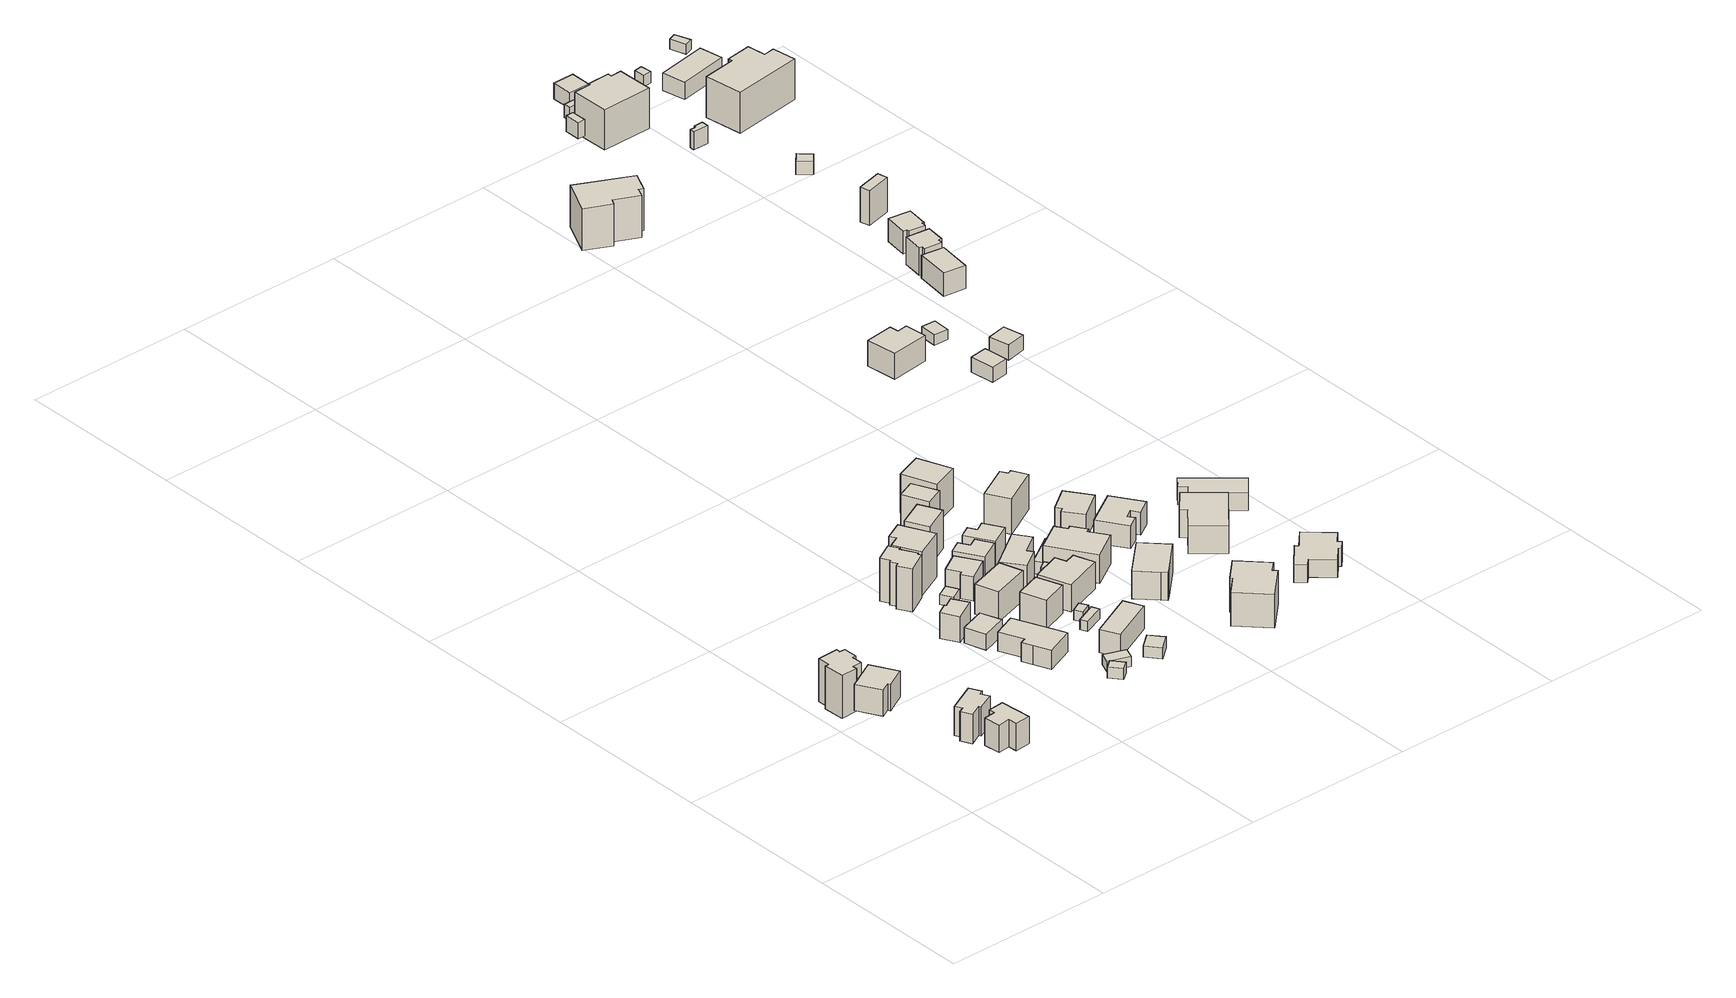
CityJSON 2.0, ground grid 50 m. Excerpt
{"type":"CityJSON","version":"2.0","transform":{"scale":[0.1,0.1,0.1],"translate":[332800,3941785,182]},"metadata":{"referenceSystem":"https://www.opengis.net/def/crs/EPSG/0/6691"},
"CityObjects":{
"building1":{"type":"Building","attributes":{"usage":"411","measuredHeight":9,"storeysAboveGround":2,"BuildingIDAttribute.prefecture":"14","BuildingIDAttribute.city":"14151","BuildingDetailAttribute.totalFloorArea":135.7,"BuildingDetailAttribute.buildingFootprintArea":67.85,"BuildingDetailAttribute.buildingStructureType":"601","BuildingDetailAttribute.buildingStructureOrgType":"1","BuildingDetailAttribute.orgUsage":"10","BuildingDetailAttribute.surveyYear":2015,"BuildingLandSlideRiskAttribute.description":"1","BuildingLandSlideRiskAttribute.areaType":"1"},"geometry":[{"type":"Solid","lod":"1","boundaries":[[[[0,1,2,3,4,5]],[[4,6,7,5]],[[3,8,6,4]],[[2,9,8,3]],[[1,10,9,2]],[[0,11,10,1]],[[5,7,11,0]],[[6,8,9,10,11,7]]]]}]},
"building2":{"type":"Building","attributes":{"usage":"411","measuredHeight":9.1,"storeysAboveGround":2,"BuildingIDAttribute.prefecture":"14","BuildingIDAttribute.city":"14151","BuildingDetailAttribute.totalFloorArea":100.49,"BuildingDetailAttribute.buildingFootprintArea":50.25,"BuildingDetailAttribute.buildingStructureType":"601","BuildingDetailAttribute.buildingStructureOrgType":"1","BuildingDetailAttribute.orgUsage":"10","BuildingDetailAttribute.surveyYear":2015,"BuildingLandSlideRiskAttribute.description":"1","BuildingLandSlideRiskAttribute.areaType":"1"},"geometry":[{"type":"Solid","lod":"1","boundaries":[[[[12,13,14,15,16,17,18,19]],[[18,20,21,19]],[[17,22,20,18]],[[16,23,22,17]],[[15,24,23,16]],[[14,25,24,15]],[[13,26,25,14]],[[12,27,26,13]],[[19,21,27,12]],[[20,22,23,24,25,26,27,21]]]]}]},
"building3":{"type":"Building","attributes":{"usage":"411","measuredHeight":9.4,"storeysAboveGround":2,"BuildingIDAttribute.prefecture":"14","BuildingIDAttribute.city":"14151","BuildingDetailAttribute.totalFloorArea":98.8,"BuildingDetailAttribute.buildingFootprintArea":49.4,"BuildingDetailAttribute.buildingStructureType":"601","BuildingDetailAttribute.buildingStructureOrgType":"1","BuildingDetailAttribute.orgUsage":"10","BuildingDetailAttribute.surveyYear":2015,"BuildingLandSlideRiskAttribute.description":"1","BuildingLandSlideRiskAttribute.areaType":"1"},"geometry":[{"type":"Solid","lod":"1","boundaries":[[[[28,29,30,31,32,33,34,35,36,37]],[[36,38,39,37]],[[35,40,38,36]],[[34,41,40,35]],[[33,42,41,34]],[[32,43,42,33]],[[31,44,43,32]],[[30,45,44,31]],[[29,46,45,30]],[[28,47,46,29]],[[37,39,47,28]],[[38,40,41,42,43,44,45,46,47,39]]]]}]},
"building4":{"type":"Building","attributes":{"usage":"411","measuredHeight":13.9,"storeysAboveGround":2,"BuildingIDAttribute.prefecture":"14","BuildingIDAttribute.city":"14151","BuildingDetailAttribute.totalFloorArea":123.37,"BuildingDetailAttribute.buildingFootprintArea":61.68,"BuildingDetailAttribute.buildingStructureType":"601","BuildingDetailAttribute.buildingStructureOrgType":"1","BuildingDetailAttribute.orgUsage":"10","BuildingDetailAttribute.surveyYear":2015,"BuildingLandSlideRiskAttribute.description":"1","BuildingLandSlideRiskAttribute.areaType":"1"},"geometry":[{"type":"Solid","lod":"1","boundaries":[[[[48,49,50,51,52,53,54,55,56,57,58,59]],[[58,60,61,59]],[[57,62,60,58]],[[56,63,62,57]],[[55,64,63,56]],[[54,65,64,55]],[[53,66,65,54]],[[52,67,66,53]],[[51,68,67,52]],[[50,69,68,51]],[[49,70,69,50]],[[48,71,70,49]],[[59,61,71,48]],[[60,62,63,64,65,66,67,68,69,70,71,61]]]]}]},
"building5":{"type":"Building","attributes":{"usage":"411","measuredHeight":8.9,"storeysAboveGround":2,"BuildingIDAttribute.prefecture":"14","BuildingIDAttribute.city":"14151","BuildingDetailAttribute.totalFloorArea":63.48,"BuildingDetailAttribute.buildingFootprintArea":31.74,"BuildingDetailAttribute.buildingStructureType":"601","BuildingDetailAttribute.buildingStructureOrgType":"1","BuildingDetailAttribute.orgUsage":"10","BuildingDetailAttribute.surveyYear":2015,"BuildingLandSlideRiskAttribute.description":"1","BuildingLandSlideRiskAttribute.areaType":"1"},"geometry":[{"type":"Solid","lod":"1","boundaries":[[[[72,73,74,75,76,77]],[[76,78,79,77]],[[75,80,78,76]],[[74,81,80,75]],[[73,82,81,74]],[[72,83,82,73]],[[77,79,83,72]],[[78,80,81,82,83,79]]]]}]},
"building6":{"type":"Building","attributes":{"measuredHeight":3.5,"BuildingIDAttribute.prefecture":"14","BuildingIDAttribute.city":"14151","BuildingDetailAttribute.surveyYear":2015,"BuildingLandSlideRiskAttribute.description":"1","BuildingLandSlideRiskAttribute.areaType":"1"},"geometry":[{"type":"Solid","lod":"1","boundaries":[[[[84,85,86,87]],[[86,88,89,87]],[[85,90,88,86]],[[84,91,90,85]],[[87,89,91,84]],[[88,90,91,89]]]]}]},
"building7":{"type":"Building","attributes":{"usage":"411","measuredHeight":6.5,"storeysAboveGround":1,"BuildingIDAttribute.prefecture":"14","BuildingIDAttribute.city":"14151","BuildingDetailAttribute.totalFloorArea":46.35,"BuildingDetailAttribute.buildingFootprintArea":46.35,"BuildingDetailAttribute.buildingStructureType":"601","BuildingDetailAttribute.buildingStructureOrgType":"1","BuildingDetailAttribute.orgUsage":"10","BuildingDetailAttribute.surveyYear":2015,"BuildingLandSlideRiskAttribute.description":"1","BuildingLandSlideRiskAttribute.areaType":"1"},"geometry":[{"type":"Solid","lod":"1","boundaries":[[[[92,93,94,95]],[[94,96,97,95]],[[93,98,96,94]],[[92,99,98,93]],[[95,97,99,92]],[[96,98,99,97]]]]}]},
"building8":{"type":"Building","attributes":{"usage":"411","measuredHeight":6.1,"storeysAboveGround":2,"BuildingIDAttribute.prefecture":"14","BuildingIDAttribute.city":"14151","BuildingDetailAttribute.totalFloorArea":219.67,"BuildingDetailAttribute.buildingFootprintArea":109.84,"BuildingDetailAttribute.buildingStructureType":"601","BuildingDetailAttribute.buildingStructureOrgType":"1","BuildingDetailAttribute.orgUsage":"10","BuildingDetailAttribute.surveyYear":2015,"BuildingLandSlideRiskAttribute.description":"1","BuildingLandSlideRiskAttribute.areaType":"1"},"geometry":[{"type":"Solid","lod":"1","boundaries":[[[[100,101,102,103,104,105,106,107]],[[106,108,109,107]],[[105,110,108,106]],[[104,111,110,105]],[[103,112,111,104]],[[102,113,112,103]],[[101,114,113,102]],[[100,115,114,101]],[[107,109,115,100]],[[108,110,111,112,113,114,115,109]]]]}]},
"building9":{"type":"Building","attributes":{"usage":"411","storeysAboveGround":1,"BuildingIDAttribute.prefecture":"14","BuildingIDAttribute.city":"14151","BuildingDetailAttribute.totalFloorArea":20.69,"BuildingDetailAttribute.buildingFootprintArea":20.69,"BuildingDetailAttribute.buildingStructureType":"601","BuildingDetailAttribute.buildingStructureOrgType":"1","BuildingDetailAttribute.orgUsage":"10","BuildingDetailAttribute.surveyYear":2015,"BuildingLandSlideRiskAttribute.description":"1","BuildingLandSlideRiskAttribute.areaType":"1"},"geometry":[{"type":"Solid","lod":"1","boundaries":[[[[116,117,118,119]],[[118,120,121,119]],[[117,122,120,118]],[[116,123,122,117]],[[119,121,123,116]],[[120,122,123,121]]]]}]},
"building10":{"type":"Building","attributes":{"BuildingIDAttribute.prefecture":"14","BuildingIDAttribute.city":"14151","BuildingDetailAttribute.surveyYear":2015},"geometry":[{"type":"Solid","lod":"1","boundaries":[[[[124,125,126,127]],[[126,128,129,127]],[[125,130,128,126]],[[124,131,130,125]],[[127,129,131,124]],[[128,130,131,129]]]]}]},
"building11":{"type":"Building","attributes":{"usage":"411","measuredHeight":3.5,"storeysAboveGround":2,"BuildingIDAttribute.prefecture":"14","BuildingIDAttribute.city":"14151","BuildingDetailAttribute.totalFloorArea":44.83,"BuildingDetailAttribute.buildingFootprintArea":22.42,"BuildingDetailAttribute.buildingStructureType":"601","BuildingDetailAttribute.buildingStructureOrgType":"1","BuildingDetailAttribute.orgUsage":"10","BuildingDetailAttribute.surveyYear":2015,"BuildingLandSlideRiskAttribute.description":"1","BuildingLandSlideRiskAttribute.areaType":"1"},"geometry":[{"type":"Solid","lod":"1","boundaries":[[[[132,133,134,135]],[[134,136,137,135]],[[133,138,136,134]],[[132,139,138,133]],[[135,137,139,132]],[[136,138,139,137]]]]}]},
"building12":{"type":"Building","attributes":{"usage":"411","measuredHeight":13.6,"storeysAboveGround":2,"BuildingIDAttribute.prefecture":"14","BuildingIDAttribute.city":"14151","BuildingDetailAttribute.totalFloorArea":90.63,"BuildingDetailAttribute.buildingFootprintArea":45.31,"BuildingDetailAttribute.buildingStructureType":"601","BuildingDetailAttribute.buildingStructureOrgType":"1","BuildingDetailAttribute.orgUsage":"10","BuildingDetailAttribute.surveyYear":2015,"BuildingLandSlideRiskAttribute.description":"1","BuildingLandSlideRiskAttribute.areaType":"1"},"geometry":[{"type":"Solid","lod":"1","boundaries":[[[[140,141,142,143,144,145,146,147,148,149,150,151]],[[150,152,153,151]],[[149,154,152,150]],[[148,155,154,149]],[[147,156,155,148]],[[146,157,156,147]],[[145,158,157,146]],[[144,159,158,145]],[[143,160,159,144]],[[142,161,160,143]],[[141,162,161,142]],[[140,163,162,141]],[[151,153,163,140]],[[152,154,155,156,157,158,159,160,161,162,163,153]]]]}]},
"building13":{"type":"Building","attributes":{"usage":"411","measuredHeight":7.9,"storeysAboveGround":2,"BuildingIDAttribute.prefecture":"14","BuildingIDAttribute.city":"14151","BuildingDetailAttribute.totalFloorArea":147.18,"BuildingDetailAttribute.buildingFootprintArea":73.59,"BuildingDetailAttribute.buildingStructureType":"601","BuildingDetailAttribute.buildingStructureOrgType":"1","BuildingDetailAttribute.orgUsage":"10","BuildingDetailAttribute.surveyYear":2015,"BuildingLandSlideRiskAttribute.description":"1","BuildingLandSlideRiskAttribute.areaType":"1"},"geometry":[{"type":"Solid","lod":"1","boundaries":[[[[164,165,166,167]],[[166,168,169,167]],[[165,170,168,166]],[[164,171,170,165]],[[167,169,171,164]],[[168,170,171,169]]]]}]},
"building14":{"type":"Building","attributes":{"usage":"411","measuredHeight":10.6,"storeysAboveGround":2,"BuildingIDAttribute.prefecture":"14","BuildingIDAttribute.city":"14151","BuildingDetailAttribute.totalFloorArea":137.26,"BuildingDetailAttribute.buildingFootprintArea":68.63,"BuildingDetailAttribute.buildingStructureType":"601","BuildingDetailAttribute.buildingStructureOrgType":"1","BuildingDetailAttribute.orgUsage":"10","BuildingDetailAttribute.surveyYear":2015,"BuildingLandSlideRiskAttribute.description":"1","BuildingLandSlideRiskAttribute.areaType":"1"},"geometry":[{"type":"Solid","lod":"1","boundaries":[[[[172,173,174,175]],[[174,176,177,175]],[[173,178,176,174]],[[172,179,178,173]],[[175,177,179,172]],[[176,178,179,177]]]]}]},
"building15":{"type":"Building","attributes":{"usage":"411","measuredHeight":9.4,"storeysAboveGround":2,"BuildingIDAttribute.prefecture":"14","BuildingIDAttribute.city":"14151","BuildingDetailAttribute.totalFloorArea":104.65,"BuildingDetailAttribute.buildingFootprintArea":52.33,"BuildingDetailAttribute.buildingStructureType":"601","BuildingDetailAttribute.buildingStructureOrgType":"1","BuildingDetailAttribute.orgUsage":"10","BuildingDetailAttribute.surveyYear":2015,"BuildingLandSlideRiskAttribute.description":"1","BuildingLandSlideRiskAttribute.areaType":"1"},"geometry":[{"type":"Solid","lod":"1","boundaries":[[[[180,181,182,183]],[[182,184,185,183]],[[181,186,184,182]],[[180,187,186,181]],[[183,185,187,180]],[[184,186,187,185]]]]}]},
"building16":{"type":"Building","attributes":{"BuildingIDAttribute.prefecture":"14","BuildingIDAttribute.city":"14151","BuildingDetailAttribute.surveyYear":2015,"BuildingLandSlideRiskAttribute.description":"1","BuildingLandSlideRiskAttribute.areaType":"1"},"geometry":[{"type":"Solid","lod":"1","boundaries":[[[[188,189,190,191]],[[190,192,193,191]],[[189,194,192,190]],[[188,195,194,189]],[[191,193,195,188]],[[192,194,195,193]]]]}]},
"building17":{"type":"Building","attributes":{"usage":"411","measuredHeight":8.2,"storeysAboveGround":2,"BuildingIDAttribute.prefecture":"14","BuildingIDAttribute.city":"14151","BuildingDetailAttribute.totalFloorArea":92.5,"BuildingDetailAttribute.buildingFootprintArea":46.25,"BuildingDetailAttribute.buildingStructureType":"601","BuildingDetailAttribute.buildingStructureOrgType":"1","BuildingDetailAttribute.orgUsage":"10","BuildingDetailAttribute.surveyYear":2015},"geometry":[{"type":"Solid","lod":"1","boundaries":[[[[196,197,198,199,200,201]],[[200,202,203,201]],[[199,204,202,200]],[[198,205,204,199]],[[197,206,205,198]],[[196,207,206,197]],[[201,203,207,196]],[[202,204,205,206,207,203]]]]}]},
"building18":{"type":"Building","attributes":{"usage":"411","storeysAboveGround":1,"BuildingIDAttribute.prefecture":"14","BuildingIDAttribute.city":"14151","BuildingDetailAttribute.totalFloorArea":10.35,"BuildingDetailAttribute.buildingFootprintArea":10.35,"BuildingDetailAttribute.buildingStructureType":"610","BuildingDetailAttribute.buildingStructureOrgType":"2","BuildingDetailAttribute.orgUsage":"10","BuildingDetailAttribute.surveyYear":2015},"geometry":[{"type":"Solid","lod":"1","boundaries":[[[[208,209,210,211]],[[210,212,213,211]],[[209,214,212,210]],[[208,215,214,209]],[[211,213,215,208]],[[212,214,215,213]]]]}]},
"building19":{"type":"Building","attributes":{"usage":"411","measuredHeight":13.5,"storeysAboveGround":2,"BuildingIDAttribute.prefecture":"14","BuildingIDAttribute.city":"14151","BuildingDetailAttribute.totalFloorArea":89.46,"BuildingDetailAttribute.buildingFootprintArea":44.73,"BuildingDetailAttribute.buildingStructureType":"601","BuildingDetailAttribute.buildingStructureOrgType":"1","BuildingDetailAttribute.orgUsage":"10","BuildingDetailAttribute.surveyYear":2015,"BuildingLandSlideRiskAttribute.description":"1","BuildingLandSlideRiskAttribute.areaType":"1"},"geometry":[{"type":"Solid","lod":"1","boundaries":[[[[216,217,218,219,220,221]],[[220,222,223,221]],[[219,224,222,220]],[[218,225,224,219]],[[217,226,225,218]],[[216,227,226,217]],[[221,223,227,216]],[[222,224,225,226,227,223]]]]}]},
"building20":{"type":"Building","attributes":{"usage":"413","measuredHeight":8.2,"storeysAboveGround":2,"BuildingIDAttribute.prefecture":"14","BuildingIDAttribute.city":"14151","BuildingDetailAttribute.totalFloorArea":86,"BuildingDetailAttribute.buildingFootprintArea":43,"BuildingDetailAttribute.buildingStructureType":"601","BuildingDetailAttribute.buildingStructureOrgType":"1","BuildingDetailAttribute.orgUsage":"30","BuildingDetailAttribute.surveyYear":2015},"geometry":[{"type":"Solid","lod":"1","boundaries":[[[[228,229,230,231,232,233]],[[232,234,235,233]],[[231,236,234,232]],[[230,237,236,231]],[[229,238,237,230]],[[228,239,238,229]],[[233,235,239,228]],[[234,236,237,238,239,235]]]]}]},
"building21":{"type":"Building","attributes":{"usage":"411","measuredHeight":9,"storeysAboveGround":1,"BuildingIDAttribute.prefecture":"14","BuildingIDAttribute.city":"14151","BuildingDetailAttribute.totalFloorArea":99.07,"BuildingDetailAttribute.buildingFootprintArea":99.07,"BuildingDetailAttribute.buildingStructureType":"601","BuildingDetailAttribute.buildingStructureOrgType":"1","BuildingDetailAttribute.orgUsage":"10","BuildingDetailAttribute.surveyYear":2015},"geometry":[{"type":"Solid","lod":"1","boundaries":[[[[240,241,242,243,244,245]],[[244,246,247,245]],[[243,248,246,244]],[[242,249,248,243]],[[241,250,249,242]],[[240,251,250,241]],[[245,247,251,240]],[[246,248,249,250,251,247]]]]}]},
"building22":{"type":"Building","attributes":{"usage":"411","measuredHeight":8.2,"storeysAboveGround":2,"BuildingIDAttribute.prefecture":"14","BuildingIDAttribute.city":"14151","BuildingDetailAttribute.totalFloorArea":143.73,"BuildingDetailAttribute.buildingFootprintArea":71.86,"BuildingDetailAttribute.buildingStructureType":"601","BuildingDetailAttribute.buildingStructureOrgType":"1","BuildingDetailAttribute.orgUsage":"10","BuildingDetailAttribute.surveyYear":2015},"geometry":[{"type":"Solid","lod":"1","boundaries":[[[[252,253,254,255,256,257]],[[256,258,259,257]],[[255,260,258,256]],[[254,261,260,255]],[[253,262,261,254]],[[252,263,262,253]],[[257,259,263,252]],[[258,260,261,262,263,259]]]]}]},
"building23":{"type":"Building","attributes":{"usage":"411","measuredHeight":6.3,"storeysAboveGround":1,"BuildingIDAttribute.prefecture":"14","BuildingIDAttribute.city":"14151","BuildingDetailAttribute.totalFloorArea":10.11,"BuildingDetailAttribute.buildingFootprintArea":10.11,"BuildingDetailAttribute.buildingStructureType":"601","BuildingDetailAttribute.buildingStructureOrgType":"1","BuildingDetailAttribute.orgUsage":"10","BuildingDetailAttribute.surveyYear":2015},"geometry":[{"type":"Solid","lod":"1","boundaries":[[[[264,265,266,267]],[[266,268,269,267]],[[265,270,268,266]],[[264,271,270,265]],[[267,269,271,264]],[[268,270,271,269]]]]}]},
"building24":{"type":"Building","attributes":{"usage":"411","measuredHeight":12.3,"storeysAboveGround":2,"BuildingIDAttribute.prefecture":"14","BuildingIDAttribute.city":"14151","BuildingDetailAttribute.totalFloorArea":98.9,"BuildingDetailAttribute.buildingFootprintArea":49.45,"BuildingDetailAttribute.buildingStructureType":"601","BuildingDetailAttribute.buildingStructureOrgType":"1","BuildingDetailAttribute.orgUsage":"10","BuildingDetailAttribute.surveyYear":2015,"BuildingLandSlideRiskAttribute.description":"1","BuildingLandSlideRiskAttribute.areaType":"1"},"geometry":[{"type":"Solid","lod":"1","boundaries":[[[[272,273,274,275]],[[274,276,277,275]],[[273,278,276,274]],[[272,279,278,273]],[[275,277,279,272]],[[276,278,279,277]]]]}]},
"building25":{"type":"Building","attributes":{"usage":"411","measuredHeight":8.2,"storeysAboveGround":2,"BuildingIDAttribute.prefecture":"14","BuildingIDAttribute.city":"14151","BuildingDetailAttribute.totalFloorArea":90.14,"BuildingDetailAttribute.buildingFootprintArea":45.07,"BuildingDetailAttribute.buildingStructureType":"601","BuildingDetailAttribute.buildingStructureOrgType":"1","BuildingDetailAttribute.orgUsage":"10","BuildingDetailAttribute.surveyYear":2015},"geometry":[{"type":"Solid","lod":"1","boundaries":[[[[280,281,282,283,284,285]],[[284,286,287,285]],[[283,288,286,284]],[[282,289,288,283]],[[281,290,289,282]],[[280,291,290,281]],[[285,287,291,280]],[[286,288,289,290,291,287]]]]}]},
"building26":{"type":"Building","attributes":{"usage":"411","measuredHeight":4.9,"storeysAboveGround":2,"BuildingIDAttribute.prefecture":"14","BuildingIDAttribute.city":"14151","BuildingDetailAttribute.totalFloorArea":99.8,"BuildingDetailAttribute.buildingFootprintArea":49.9,"BuildingDetailAttribute.buildingStructureType":"601","BuildingDetailAttribute.buildingStructureOrgType":"1","BuildingDetailAttribute.orgUsage":"10","BuildingDetailAttribute.surveyYear":2015},"geometry":[{"type":"Solid","lod":"1","boundaries":[[[[292,293,294,295,296]],[[295,297,298,296]],[[294,299,297,295]],[[293,300,299,294]],[[292,301,300,293]],[[296,298,301,292]],[[297,299,300,301,298]]]]}]},
"building27":{"type":"Building","attributes":{"measuredHeight":4.5,"BuildingIDAttribute.prefecture":"14","BuildingIDAttribute.city":"14151","BuildingDetailAttribute.surveyYear":2015},"geometry":[{"type":"Solid","lod":"1","boundaries":[[[[302,303,304,305]],[[304,306,307,305]],[[303,308,306,304]],[[302,309,308,303]],[[305,307,309,302]],[[306,308,309,307]]]]}]},
"building28":{"type":"Building","attributes":{"measuredHeight":9.8,"BuildingIDAttribute.prefecture":"14","BuildingIDAttribute.city":"14151","BuildingDetailAttribute.surveyYear":2015},"geometry":[{"type":"Solid","lod":"1","boundaries":[[[[310,311,312,313,314,315,316,317]],[[316,318,319,317]],[[315,320,318,316]],[[314,321,320,315]],[[313,322,321,314]],[[312,323,322,313]],[[311,324,323,312]],[[310,325,324,311]],[[317,319,325,310]],[[318,320,321,322,323,324,325,319]]]]}]},
"building29":{"type":"Building","attributes":{"usage":"412","measuredHeight":9.2,"storeysAboveGround":2,"BuildingIDAttribute.prefecture":"14","BuildingIDAttribute.city":"14151","BuildingDetailAttribute.totalFloorArea":223.34,"BuildingDetailAttribute.buildingFootprintArea":111.67,"BuildingDetailAttribute.buildingStructureType":"601","BuildingDetailAttribute.buildingStructureOrgType":"1","BuildingDetailAttribute.orgUsage":"20","BuildingDetailAttribute.surveyYear":2015},"geometry":[{"type":"Solid","lod":"1","boundaries":[[[[326,327,328,329,330,331]],[[330,332,333,331]],[[329,334,332,330]],[[328,335,334,329]],[[327,336,335,328]],[[326,337,336,327]],[[331,333,337,326]],[[332,334,335,336,337,333]]]]}]},
"building30":{"type":"Building","attributes":{"usage":"411","measuredHeight":12.3,"storeysAboveGround":2,"BuildingIDAttribute.prefecture":"14","BuildingIDAttribute.city":"14151","BuildingDetailAttribute.totalFloorArea":79.15,"BuildingDetailAttribute.buildingFootprintArea":39.58,"BuildingDetailAttribute.buildingStructureType":"601","BuildingDetailAttribute.buildingStructureOrgType":"1","BuildingDetailAttribute.orgUsage":"10","BuildingDetailAttribute.surveyYear":2015,"BuildingLandSlideRiskAttribute.description":"1","BuildingLandSlideRiskAttribute.areaType":"1"},"geometry":[{"type":"Solid","lod":"1","boundaries":[[[[338,339,340,341]],[[340,342,343,341]],[[339,344,342,340]],[[338,345,344,339]],[[341,343,345,338]],[[342,344,345,343]]]]}]},
"building31":{"type":"Building","attributes":{"usage":"411","measuredHeight":11.3,"storeysAboveGround":2,"BuildingIDAttribute.prefecture":"14","BuildingIDAttribute.city":"14151","BuildingDetailAttribute.totalFloorArea":274.92,"BuildingDetailAttribute.buildingFootprintArea":137.46,"BuildingDetailAttribute.buildingStructureType":"601","BuildingDetailAttribute.buildingStructureOrgType":"1","BuildingDetailAttribute.orgUsage":"10","BuildingDetailAttribute.surveyYear":2015,"BuildingLandSlideRiskAttribute.description":"1","BuildingLandSlideRiskAttribute.areaType":"1"},"geometry":[{"type":"Solid","lod":"1","boundaries":[[[[346,347,348,349,350,351,352,353]],[[352,354,355,353]],[[351,356,354,352]],[[350,357,356,351]],[[349,358,357,350]],[[348,359,358,349]],[[347,360,359,348]],[[346,361,360,347]],[[353,355,361,346]],[[354,356,357,358,359,360,361,355]]]]}]},
"building32":{"type":"Building","attributes":{"usage":"411","measuredHeight":12.6,"storeysAboveGround":2,"BuildingIDAttribute.prefecture":"14","BuildingIDAttribute.city":"14151","BuildingDetailAttribute.totalFloorArea":144.66,"BuildingDetailAttribute.buildingFootprintArea":72.33,"BuildingDetailAttribute.buildingStructureType":"601","BuildingDetailAttribute.buildingStructureOrgType":"1","BuildingDetailAttribute.orgUsage":"10","BuildingDetailAttribute.surveyYear":2015,"BuildingLandSlideRiskAttribute.description":"1","BuildingLandSlideRiskAttribute.areaType":"1"},"geometry":[{"type":"Solid","lod":"1","boundaries":[[[[362,363,364,365]],[[364,366,367,365]],[[363,368,366,364]],[[362,369,368,363]],[[365,367,369,362]],[[366,368,369,367]]]]}]},
"building33":{"type":"Building","attributes":{"usage":"411","measuredHeight":11.2,"storeysAboveGround":3,"BuildingIDAttribute.prefecture":"14","BuildingIDAttribute.city":"14151","BuildingDetailAttribute.totalFloorArea":157.32,"BuildingDetailAttribute.buildingFootprintArea":52.44,"BuildingDetailAttribute.buildingStructureType":"601","BuildingDetailAttribute.buildingStructureOrgType":"1","BuildingDetailAttribute.orgUsage":"10","BuildingDetailAttribute.surveyYear":2015},"geometry":[{"type":"Solid","lod":"1","boundaries":[[[[370,371,372,373,374,375]],[[374,376,377,375]],[[373,378,376,374]],[[372,379,378,373]],[[371,380,379,372]],[[370,381,380,371]],[[375,377,381,370]],[[376,378,379,380,381,377]]]]}]},
"building34":{"type":"Building","attributes":{"usage":"411","measuredHeight":7.8,"storeysAboveGround":2,"BuildingIDAttribute.prefecture":"14","BuildingIDAttribute.city":"14151","BuildingDetailAttribute.totalFloorArea":134.61,"BuildingDetailAttribute.buildingFootprintArea":67.31,"BuildingDetailAttribute.buildingStructureType":"601","BuildingDetailAttribute.buildingStructureOrgType":"1","BuildingDetailAttribute.orgUsage":"10","BuildingDetailAttribute.surveyYear":2015},"geometry":[{"type":"Solid","lod":"1","boundaries":[[[[382,383,384,385,386,387]],[[386,388,389,387]],[[385,390,388,386]],[[384,391,390,385]],[[383,392,391,384]],[[382,393,392,383]],[[387,389,393,382]],[[388,390,391,392,393,389]]]]}]},
"building35":{"type":"Building","attributes":{"usage":"411","measuredHeight":8.3,"storeysAboveGround":2,"BuildingIDAttribute.prefecture":"14","BuildingIDAttribute.city":"14151","BuildingDetailAttribute.totalFloorArea":134.71,"BuildingDetailAttribute.buildingFootprintArea":67.36,"BuildingDetailAttribute.buildingStructureType":"601","BuildingDetailAttribute.buildingStructureOrgType":"1","BuildingDetailAttribute.orgUsage":"10","BuildingDetailAttribute.surveyYear":2015,"BuildingLandSlideRiskAttribute.description":"1","BuildingLandSlideRiskAttribute.areaType":"1"},"geometry":[{"type":"Solid","lod":"1","boundaries":[[[[394,395,396,397,398,399,400,401]],[[400,402,403,401]],[[399,404,402,400]],[[398,405,404,399]],[[397,406,405,398]],[[396,407,406,397]],[[395,408,407,396]],[[394,409,408,395]],[[401,403,409,394]],[[402,404,405,406,407,408,409,403]]]]}]},
"building36":{"type":"Building","attributes":{"usage":"411","measuredHeight":6.3,"storeysAboveGround":1,"BuildingIDAttribute.prefecture":"14","BuildingIDAttribute.city":"14151","BuildingDetailAttribute.totalFloorArea":135.04,"BuildingDetailAttribute.buildingFootprintArea":135.04,"BuildingDetailAttribute.buildingStructureType":"601","BuildingDetailAttribute.buildingStructureOrgType":"1","BuildingDetailAttribute.orgUsage":"10","BuildingDetailAttribute.surveyYear":2015,"BuildingLandSlideRiskAttribute.description":"1","BuildingLandSlideRiskAttribute.areaType":"1"},"geometry":[{"type":"Solid","lod":"1","boundaries":[[[[410,411,412,413,414,415,416,417,418,419,420,421]],[[420,422,423,421]],[[419,424,422,420]],[[418,425,424,419]],[[417,426,425,418]],[[416,427,426,417]],[[415,428,427,416]],[[414,429,428,415]],[[413,430,429,414]],[[412,431,430,413]],[[411,432,431,412]],[[410,433,432,411]],[[421,423,433,410]],[[422,424,425,426,427,428,429,430,431,432,433,423]]]]}]},
"building37":{"type":"Building","attributes":{"usage":"411","measuredHeight":9.6,"storeysAboveGround":2,"BuildingIDAttribute.prefecture":"14","BuildingIDAttribute.city":"14151","BuildingDetailAttribute.totalFloorArea":290.24,"BuildingDetailAttribute.buildingFootprintArea":145.12,"BuildingDetailAttribute.buildingStructureType":"601","BuildingDetailAttribute.buildingStructureOrgType":"1","BuildingDetailAttribute.orgUsage":"10","BuildingDetailAttribute.surveyYear":2015,"BuildingLandSlideRiskAttribute.description":"1","BuildingLandSlideRiskAttribute.areaType":"1"},"geometry":[{"type":"Solid","lod":"1","boundaries":[[[[434,435,436,437,438,439]],[[438,440,441,439]],[[437,442,440,438]],[[436,443,442,437]],[[435,444,443,436]],[[434,445,444,435]],[[439,441,445,434]],[[440,442,443,444,445,441]]]]}]},
"building38":{"type":"Building","attributes":{"usage":"411","measuredHeight":5.9,"storeysAboveGround":1,"BuildingIDAttribute.prefecture":"14","BuildingIDAttribute.city":"14151","BuildingDetailAttribute.totalFloorArea":105.3,"BuildingDetailAttribute.buildingFootprintArea":105.3,"BuildingDetailAttribute.buildingStructureType":"601","BuildingDetailAttribute.buildingStructureOrgType":"1","BuildingDetailAttribute.orgUsage":"10","BuildingDetailAttribute.surveyYear":2015,"BuildingLandSlideRiskAttribute.description":"1","BuildingLandSlideRiskAttribute.areaType":"1"},"geometry":[{"type":"Solid","lod":"1","boundaries":[[[[446,447,448,449,450,451]],[[450,452,453,451]],[[449,454,452,450]],[[448,455,454,449]],[[447,456,455,448]],[[446,457,456,447]],[[451,453,457,446]],[[452,454,455,456,457,453]]]]}]},
"building39":{"type":"Building","attributes":{"usage":"411","measuredHeight":8.7,"storeysAboveGround":2,"BuildingIDAttribute.prefecture":"14","BuildingIDAttribute.city":"14151","BuildingDetailAttribute.totalFloorArea":223.49,"BuildingDetailAttribute.buildingFootprintArea":111.74,"BuildingDetailAttribute.buildingStructureType":"601","BuildingDetailAttribute.buildingStructureOrgType":"1","BuildingDetailAttribute.orgUsage":"10","BuildingDetailAttribute.surveyYear":2015,"BuildingLandSlideRiskAttribute.description":"1","BuildingLandSlideRiskAttribute.areaType":"1"},"geometry":[{"type":"Solid","lod":"1","boundaries":[[[[458,459,460,461,462,463]],[[462,464,465,463]],[[461,466,464,462]],[[460,467,466,461]],[[459,468,467,460]],[[458,469,468,459]],[[463,465,469,458]],[[464,466,467,468,469,465]]]]}]},
"building40":{"type":"Building","attributes":{"usage":"451","measuredHeight":4.8,"storeysAboveGround":1,"BuildingIDAttribute.prefecture":"14","BuildingIDAttribute.city":"14151","BuildingDetailAttribute.totalFloorArea":34.64,"BuildingDetailAttribute.buildingFootprintArea":34.64,"BuildingDetailAttribute.buildingStructureType":"601","BuildingDetailAttribute.buildingStructureOrgType":"1","BuildingDetailAttribute.orgUsage":"200","BuildingDetailAttribute.surveyYear":2015},"geometry":[{"type":"Solid","lod":"1","boundaries":[[[[470,471,472,473]],[[472,474,475,473]],[[471,476,474,472]],[[470,477,476,471]],[[473,475,477,470]],[[474,476,477,475]]]]}]},
"building41":{"type":"Building","attributes":{"usage":"411","measuredHeight":3.6,"storeysAboveGround":1,"BuildingIDAttribute.prefecture":"14","BuildingIDAttribute.city":"14151","BuildingDetailAttribute.totalFloorArea":18.81,"BuildingDetailAttribute.buildingFootprintArea":18.81,"BuildingDetailAttribute.buildingStructureType":"601","BuildingDetailAttribute.buildingStructureOrgType":"1","BuildingDetailAttribute.orgUsage":"10","BuildingDetailAttribute.surveyYear":2015},"geometry":[{"type":"Solid","lod":"1","boundaries":[[[[478,479,480,481]],[[480,482,483,481]],[[479,484,482,480]],[[478,485,484,479]],[[481,483,485,478]],[[482,484,485,483]]]]}]},
"building42":{"type":"Building","attributes":{"usage":"413","measuredHeight":14.1,"storeysAboveGround":2,"BuildingIDAttribute.prefecture":"14","BuildingIDAttribute.city":"14151","BuildingDetailAttribute.totalFloorArea":298.16,"BuildingDetailAttribute.buildingFootprintArea":149.08,"BuildingDetailAttribute.buildingStructureType":"601","BuildingDetailAttribute.buildingStructureOrgType":"1","BuildingDetailAttribute.orgUsage":"30","BuildingDetailAttribute.surveyYear":2015,"BuildingLandSlideRiskAttribute.description":"1","BuildingLandSlideRiskAttribute.areaType":"1"},"geometry":[{"type":"Solid","lod":"1","boundaries":[[[[486,487,488,489,490,491,492,493]],[[492,494,495,493]],[[491,496,494,492]],[[490,497,496,491]],[[489,498,497,490]],[[488,499,498,489]],[[487,500,499,488]],[[486,501,500,487]],[[493,495,501,486]],[[494,496,497,498,499,500,501,495]]]]}]},
"building43":{"type":"Building","attributes":{"usage":"451","measuredHeight":4.8,"storeysAboveGround":1,"BuildingIDAttribute.prefecture":"14","BuildingIDAttribute.city":"14151","BuildingDetailAttribute.totalFloorArea":33.5,"BuildingDetailAttribute.buildingFootprintArea":33.5,"BuildingDetailAttribute.buildingStructureType":"601","BuildingDetailAttribute.buildingStructureOrgType":"1","BuildingDetailAttribute.orgUsage":"200","BuildingDetailAttribute.surveyYear":2015},"geometry":[{"type":"Solid","lod":"1","boundaries":[[[[502,503,504,505]],[[504,506,507,505]],[[503,508,506,504]],[[502,509,508,503]],[[505,507,509,502]],[[506,508,509,507]]]]}]},
"building44":{"type":"Building","attributes":{"measuredHeight":5.1,"BuildingIDAttribute.prefecture":"14","BuildingIDAttribute.city":"14151","BuildingDetailAttribute.surveyYear":2015,"BuildingLandSlideRiskAttribute.description":"1","BuildingLandSlideRiskAttribute.areaType":"1"},"geometry":[{"type":"Solid","lod":"1","boundaries":[[[[510,511,512,513]],[[512,514,515,513]],[[511,516,514,512]],[[510,517,516,511]],[[513,515,517,510]],[[514,516,517,515]]]]}]},
"building45":{"type":"Building","attributes":{"usage":"411","measuredHeight":7.5,"storeysAboveGround":1,"BuildingIDAttribute.prefecture":"14","BuildingIDAttribute.city":"14151","BuildingDetailAttribute.totalFloorArea":47.39,"BuildingDetailAttribute.buildingFootprintArea":47.39,"BuildingDetailAttribute.buildingStructureType":"601","BuildingDetailAttribute.buildingStructureOrgType":"1","BuildingDetailAttribute.orgUsage":"10","BuildingDetailAttribute.surveyYear":2015},"geometry":[{"type":"Solid","lod":"1","boundaries":[[[[518,519,520,521]],[[520,522,523,521]],[[519,524,522,520]],[[518,525,524,519]],[[521,523,525,518]],[[522,524,525,523]]]]}]},
"building46":{"type":"Building","attributes":{"measuredHeight":4.4,"BuildingIDAttribute.prefecture":"14","BuildingIDAttribute.city":"14151","BuildingDetailAttribute.surveyYear":2015,"BuildingLandSlideRiskAttribute.description":"1","BuildingLandSlideRiskAttribute.areaType":"1"},"geometry":[{"type":"Solid","lod":"1","boundaries":[[[[526,527,528,529]],[[528,530,531,529]],[[527,532,530,528]],[[526,533,532,527]],[[529,531,533,526]],[[530,532,533,531]]]]}]},
"building47":{"type":"Building","attributes":{"usage":"411","measuredHeight":8.7,"storeysAboveGround":1,"BuildingIDAttribute.prefecture":"14","BuildingIDAttribute.city":"14151","BuildingDetailAttribute.totalFloorArea":42.98,"BuildingDetailAttribute.buildingFootprintArea":42.98,"BuildingDetailAttribute.buildingStructureType":"601","BuildingDetailAttribute.buildingStructureOrgType":"1","BuildingDetailAttribute.orgUsage":"10","BuildingDetailAttribute.surveyYear":2015},"geometry":[{"type":"Solid","lod":"1","boundaries":[[[[534,535,536,537,538,539,540,541]],[[540,542,543,541]],[[539,544,542,540]],[[538,545,544,539]],[[537,546,545,538]],[[536,547,546,537]],[[535,548,547,536]],[[534,549,548,535]],[[541,543,549,534]],[[542,544,545,546,547,548,549,543]]]]}]},
"building48":{"type":"Building","attributes":{"usage":"411","measuredHeight":13.7,"storeysAboveGround":2,"BuildingIDAttribute.prefecture":"14","BuildingIDAttribute.city":"14151","BuildingDetailAttribute.totalFloorArea":288.71,"BuildingDetailAttribute.buildingFootprintArea":144.35,"BuildingDetailAttribute.buildingStructureType":"601","BuildingDetailAttribute.buildingStructureOrgType":"1","BuildingDetailAttribute.orgUsage":"10","BuildingDetailAttribute.surveyYear":2015,"BuildingLandSlideRiskAttribute.description":"1","BuildingLandSlideRiskAttribute.areaType":"1"},"geometry":[{"type":"Solid","lod":"1","boundaries":[[[[550,551,552,553,554,555,556,557]],[[556,558,559,557]],[[555,560,558,556]],[[554,561,560,555]],[[553,562,561,554]],[[552,563,562,553]],[[551,564,563,552]],[[550,565,564,551]],[[557,559,565,550]],[[558,560,561,562,563,564,565,559]]]]}]},
"building49":{"type":"Building","attributes":{"usage":"411","measuredHeight":5,"storeysAboveGround":1,"BuildingIDAttribute.prefecture":"14","BuildingIDAttribute.city":"14151","BuildingDetailAttribute.totalFloorArea":38.45,"BuildingDetailAttribute.buildingFootprintArea":38.45,"BuildingDetailAttribute.buildingStructureType":"610","BuildingDetailAttribute.buildingStructureOrgType":"2","BuildingDetailAttribute.orgUsage":"10","BuildingDetailAttribute.surveyYear":2015,"BuildingLandSlideRiskAttribute.description":"1","BuildingLandSlideRiskAttribute.areaType":"1"},"geometry":[{"type":"Solid","lod":"1","boundaries":[[[[566,567,568,569]],[[568,570,571,569]],[[567,572,570,568]],[[566,573,572,567]],[[569,571,573,566]],[[570,572,573,571]]]]}]},
"building50":{"type":"Building","attributes":{"usage":"411","measuredHeight":7.4,"storeysAboveGround":1,"BuildingIDAttribute.prefecture":"14","BuildingIDAttribute.city":"14151","BuildingDetailAttribute.totalFloorArea":44.86,"BuildingDetailAttribute.buildingFootprintArea":44.86,"BuildingDetailAttribute.buildingStructureType":"601","BuildingDetailAttribute.buildingStructureOrgType":"1","BuildingDetailAttribute.orgUsage":"10","BuildingDetailAttribute.surveyYear":2015},"geometry":[{"type":"Solid","lod":"1","boundaries":[[[[574,575,576,577,578,579,580,581]],[[580,582,583,581]],[[579,584,582,580]],[[578,585,584,579]],[[577,586,585,578]],[[576,587,586,577]],[[575,588,587,576]],[[574,589,588,575]],[[581,583,589,574]],[[582,584,585,586,587,588,589,583]]]]}]},
"building51":{"type":"Building","attributes":{"measuredHeight":5.8,"BuildingIDAttribute.prefecture":"14","BuildingIDAttribute.city":"14151","BuildingDetailAttribute.surveyYear":2015,"BuildingLandSlideRiskAttribute.description":"1","BuildingLandSlideRiskAttribute.areaType":"1"},"geometry":[{"type":"Solid","lod":"1","boundaries":[[[[590,591,592,593,594,595]],[[594,596,597,595]],[[593,598,596,594]],[[592,599,598,593]],[[591,600,599,592]],[[590,601,600,591]],[[595,597,601,590]],[[596,598,599,600,601,597]]]]}]},
"building52":{"type":"Building","attributes":{"BuildingIDAttribute.prefecture":"14","BuildingIDAttribute.city":"14151","BuildingDetailAttribute.surveyYear":2015},"geometry":[{"type":"Solid","lod":"1","boundaries":[[[[602,603,604,605]],[[604,606,607,605]],[[603,608,606,604]],[[602,609,608,603]],[[605,607,609,602]],[[606,608,609,607]]]]}]},
"building53":{"type":"Building","attributes":{"measuredHeight":10.8,"BuildingIDAttribute.prefecture":"14","BuildingIDAttribute.city":"14151","BuildingDetailAttribute.surveyYear":2015},"geometry":[{"type":"Solid","lod":"1","boundaries":[[[[610,611,612,613]],[[612,614,615,613]],[[611,616,614,612]],[[610,617,616,611]],[[613,615,617,610]],[[614,616,617,615]]]]}]},
"building54":{"type":"Building","attributes":{"measuredHeight":4.3,"BuildingIDAttribute.prefecture":"14","BuildingIDAttribute.city":"14151","BuildingDetailAttribute.surveyYear":2015,"BuildingLandSlideRiskAttribute.description":"1","BuildingLandSlideRiskAttribute.areaType":"1"},"geometry":[{"type":"Solid","lod":"1","boundaries":[[[[618,619,620,621]],[[620,622,623,621]],[[619,624,622,620]],[[618,625,624,619]],[[621,623,625,618]],[[622,624,625,623]]]]}]},
"building55":{"type":"Building","attributes":{"measuredHeight":3.9,"BuildingIDAttribute.prefecture":"14","BuildingIDAttribute.city":"14151","BuildingDetailAttribute.surveyYear":2015},"geometry":[{"type":"Solid","lod":"1","boundaries":[[[[626,627,628,629]],[[628,630,631,629]],[[627,632,630,628]],[[626,633,632,627]],[[629,631,633,626]],[[630,632,633,631]]]]}]},
"building56":{"type":"Building","attributes":{"usage":"411","measuredHeight":5.7,"storeysAboveGround":2,"BuildingIDAttribute.prefecture":"14","BuildingIDAttribute.city":"14151","BuildingDetailAttribute.totalFloorArea":252.63,"BuildingDetailAttribute.buildingFootprintArea":126.31,"BuildingDetailAttribute.buildingStructureType":"601","BuildingDetailAttribute.buildingStructureOrgType":"1","BuildingDetailAttribute.orgUsage":"10","BuildingDetailAttribute.surveyYear":2015},"geometry":[{"type":"Solid","lod":"1","boundaries":[[[[634,635,636,637]],[[636,638,639,637]],[[635,640,638,636]],[[634,641,640,635]],[[637,639,641,634]],[[638,640,641,639]]]]}]},
"building57":{"type":"Building","attributes":{"usage":"413","measuredHeight":13.3,"storeysAboveGround":2,"BuildingIDAttribute.prefecture":"14","BuildingIDAttribute.city":"14151","BuildingDetailAttribute.totalFloorArea":380.24,"BuildingDetailAttribute.buildingFootprintArea":190.12,"BuildingDetailAttribute.buildingStructureType":"601","BuildingDetailAttribute.buildingStructureOrgType":"1","BuildingDetailAttribute.orgUsage":"30","BuildingDetailAttribute.surveyYear":2015,"BuildingLandSlideRiskAttribute.description":"1","BuildingLandSlideRiskAttribute.areaType":"1"},"geometry":[{"type":"Solid","lod":"1","boundaries":[[[[642,643,644,645,646,647,648,649]],[[648,650,651,649]],[[647,652,650,648]],[[646,653,652,647]],[[645,654,653,646]],[[644,655,654,645]],[[643,656,655,644]],[[642,657,656,643]],[[649,651,657,642]],[[650,652,653,654,655,656,657,651]]]]}]},
"building58":{"type":"Building","attributes":{"BuildingIDAttribute.prefecture":"14","BuildingIDAttribute.city":"14151","BuildingDetailAttribute.surveyYear":2015},"geometry":[{"type":"Solid","lod":"1","boundaries":[[[[658,659,660,661]],[[660,662,663,661]],[[659,664,662,660]],[[658,665,664,659]],[[661,663,665,658]],[[662,664,665,663]]]]}]}
},
"vertices":[
[92,500,94],[133,424,94],[73,392,94],[69,399,94],[42,385,94],[5,453,94],[42,385,172],[5,453,172],[69,399,172],[73,392,172],[133,424,172],[92,500,172],
[224,37,103],[178,33,103],[176,59,103],[140,55,103],[135,105,103],[170,108,103],[169,126,103],[216,130,103],[169,126,184],[216,130,184],[170,108,184],[135,105,184],[140,55,184],[176,59,184],[178,33,184],[224,37,184],
[196,236,98],[213,202,98],[201,196,98],[213,173,98],[162,148,98],[159,155,98],[122,136,98],[107,167,98],[123,175,98],[113,195,98],[123,175,185],[113,195,185],[107,167,185],[122,136,185],[159,155,185],[162,148,185],[213,173,185],[201,196,185],[213,202,185],[196,236,185],
[14,510,39],[12,572,39],[23,572,39],[22,609,39],[84,610,39],[84,598,39],[100,598,39],[101,557,39],[90,556,39],[91,524,39],[63,523,39],[64,512,39],[63,523,167],[64,512,167],[91,524,167],[90,556,167],[101,557,167],[100,598,167],[84,598,167],[84,610,167],[22,609,167],[23,572,167],[12,572,167],[14,510,167],
[429,532,80],[402,581,80],[435,600,80],[437,595,80],[466,612,80],[492,567,80],[466,612,157],[492,567,157],[437,595,157],[435,600,157],[402,581,157],[429,532,157],
[561,123,115],[586,142,115],[612,109,115],[587,90,115],[612,109,148],[587,90,148],[586,142,148],[561,123,148],
[448,455,86],[428,517,86],[503,542,86],[524,481,86],[503,542,133],[524,481,133],[428,517,133],[448,455,133],
[505,270,93],[484,320,93],[472,349,93],[489,356,93],[460,425,93],[528,453,93],[585,319,93],[590,306,93],[585,319,150],[590,306,150],[528,453,150],[460,425,150],[489,356,150],[472,349,150],[484,320,150],[505,270,150],
[584,152,111],[597,184,111],[659,161,111],[646,128,111],[659,161,141],[646,128,141],[597,184,141],[584,152,141],
[546,722,78],[564,688,78],[526,669,78],[509,703,78],[526,669,108],[509,703,108],[564,688,108],[546,722,108],
[770,136,111],[729,103,111],[697,142,111],[739,175,111],[697,142,144],[739,175,144],[729,103,144],[770,136,144],
[567,837,9],[506,802,9],[484,840,9],[495,846,9],[484,865,9],[491,869,9],[477,895,9],[531,925,9],[548,897,9],[542,894,9],[567,850,9],[562,847,9],[567,850,137],[562,847,137],[542,894,137],[548,897,137],[531,925,137],[477,895,137],[491,869,137],[484,865,137],[495,846,137],[484,840,137],[506,802,137],[567,837,137],
[656,180,108],[631,234,108],[764,296,108],[789,242,108],[764,296,177],[789,242,177],[631,234,177],[656,180,177],
[654,641,82],[675,573,82],[563,538,82],[542,606,82],[563,538,171],[542,606,171],[675,573,171],[654,641,171],
[620,421,94],[595,495,94],[671,521,94],[697,447,94],[671,521,179],[697,447,179],[595,495,179],[620,421,179],
[668,349,106],[729,375,106],[738,354,106],[677,329,106],[738,354,136],[677,329,136],[729,375,136],[668,349,136],
[584,658,78],[566,689,78],[576,696,78],[554,732,78],[611,766,78],[651,699,78],[611,766,150],[651,699,150],[554,732,150],[576,696,150],[566,689,150],[584,658,150],
[698,370,106],[686,393,106],[716,409,106],[729,386,106],[716,409,136],[729,386,136],[686,393,136],[698,370,136],
[660,885,9],[575,843,9],[537,919,9],[569,935,9],[560,954,9],[613,980,9],[560,954,139],[613,980,139],[569,935,139],[537,919,139],[575,843,139],[660,885,139],
[622,784,78],[658,804,78],[675,774,78],[701,788,78],[727,741,78],[665,707,78],[727,741,151],[665,707,151],[701,788,151],[675,774,151],[658,804,151],[622,784,151],
[718,440,93],[686,533,93],[772,563,93],[783,531,93],[814,541,93],[835,481,93],[814,541,174],[835,481,174],[783,531,174],[772,563,174],[686,533,174],[718,440,174],
[777,733,86],[808,687,86],[754,649,86],[765,633,86],[709,596,86],[666,657,86],[709,596,161],[666,657,161],[765,633,161],[754,649,161],[808,687,161],[777,733,161],
[753,596,96],[777,612,96],[799,580,96],[775,563,96],[799,580,136],[775,563,136],[777,612,136],[753,596,136],
[658,908,33],[627,972,33],[703,1009,33],[734,945,33],[703,1009,148],[734,945,148],[627,972,148],[658,908,148],
[690,823,78],[724,842,78],[737,818,78],[765,834,78],[796,779,78],[734,745,78],[796,779,150],[734,745,150],[765,834,150],[737,818,150],[724,842,150],[690,823,150],
[766,639,92],[857,697,92],[871,675,92],[860,668,92],[780,618,92],[860,668,130],[780,618,130],[871,675,130],[857,697,130],[766,639,130],
[820,756,87],[835,731,87],[798,708,87],[783,733,87],[798,708,118],[783,733,118],[835,731,118],[820,756,118],
[780,618,94],[860,668,94],[881,636,94],[891,642,94],[918,601,94],[908,594,94],[941,543,94],[859,491,94],[941,543,180],[859,491,180],[908,594,180],[918,601,180],[891,642,180],[881,636,180],[860,668,180],[780,618,180],
[921,301,109],[908,315,109],[857,368,109],[954,461,109],[1018,394,109],[936,315,109],[1018,394,192],[936,315,192],[954,461,192],[857,368,192],[908,315,192],[921,301,192],
[699,1068,37],[753,1091,37],[786,1017,37],[731,993,37],[786,1017,150],[731,993,150],[753,1091,150],[699,1068,150],
[1016,3,130],[938,83,130],[986,130,130],[981,135,130],[1040,193,130],[1113,118,130],[1086,93,130],[1097,82,130],[1086,93,230],[1097,82,230],[1113,118,230],[1040,193,230],[981,135,230],[986,130,230],[938,83,230],[1016,3,230],
[755,1132,42],[834,1162,42],[872,1065,42],[793,1035,42],[872,1065,157],[793,1035,157],[834,1162,157],[755,1132,157],
[920,942,82],[931,921,82],[943,927,82],[966,883,82],[857,824,82],[822,890,82],[857,824,187],[822,890,187],[966,883,187],[943,927,187],[931,921,187],[920,942,187],
[1050,726,91],[973,672,91],[935,726,91],[947,734,91],[936,750,91],[1001,796,91],[936,750,165],[1001,796,165],[947,734,165],[935,726,165],[973,672,165],[1050,726,165],
[1071,702,98],[1126,617,98],[1082,589,98],[1067,613,98],[1044,597,98],[1056,579,98],[1021,558,98],[969,639,98],[1021,558,166],[969,639,166],[1056,579,166],[1044,597,166],[1067,613,166],[1082,589,166],[1126,617,166],[1071,702,166],
[1221,162,160],[1229,154,160],[1273,202,160],[1344,137,160],[1315,106,160],[1324,98,160],[1301,73,160],[1295,79,160],[1259,40,160],[1204,91,160],[1187,72,160],[1160,96,160],[1187,72,213],[1160,96,213],[1204,91,213],[1259,40,213],[1295,79,213],[1301,73,213],[1324,98,213],[1315,106,213],[1344,137,213],[1273,202,213],[1229,154,213],[1221,162,213],
[1169,354,119],[1093,421,119],[1141,477,119],[1125,491,119],[1180,553,119],[1272,472,119],[1180,553,201],[1272,472,201],[1125,491,201],[1141,477,201],[1093,421,201],[1169,354,201],
[1386,527,117],[1341,474,117],[1226,573,117],[1245,595,117],[1226,613,117],[1252,644,117],[1226,613,170],[1252,644,170],[1245,595,170],[1226,573,170],[1341,474,170],[1386,527,170],
[1086,1531,108],[1076,1622,108],[1159,1632,108],[1162,1605,108],[1193,1609,108],[1200,1544,108],[1193,1609,185],[1200,1544,185],[1162,1605,185],[1159,1632,185],[1076,1622,185],[1086,1531,185],
[1328,1381,94],[1276,1375,94],[1267,1446,94],[1320,1453,94],[1267,1446,139],[1320,1453,139],[1276,1375,139],[1328,1381,139],
[1300,1573,116],[1257,1575,116],[1259,1626,116],[1302,1624,116],[1259,1626,147],[1302,1624,147],[1257,1575,147],[1300,1573,147],
[986,2494,97],[977,2477,97],[903,2513,97],[953,2616,97],[1109,2540,97],[1081,2482,97],[1069,2488,97],[1056,2460,97],[1069,2488,222],[1056,2460,222],[1081,2482,222],[1109,2540,222],[953,2616,222],[903,2513,222],[977,2477,222],[986,2494,222],
[1419,1421,108],[1360,1409,108],[1348,1470,108],[1407,1482,108],[1348,1470,153],[1407,1482,153],[1360,1409,153],[1419,1421,153],
[1114,2814,219],[1136,2814,219],[1136,2768,219],[1114,2768,219],[1136,2768,267],[1114,2768,267],[1136,2814,267],[1114,2814,267],
[1414,1803,141],[1480,1793,141],[1465,1693,141],[1400,1702,141],[1465,1693,210],[1400,1702,210],[1480,1793,210],[1414,1803,210],
[1135,2824,237],[1134,2845,237],[1172,2845,237],[1173,2824,237],[1172,2845,277],[1173,2824,277],[1134,2845,277],[1135,2824,277],
[1507,1879,131],[1499,1823,131],[1490,1824,131],[1488,1810,131],[1435,1817,131],[1437,1827,131],[1429,1828,131],[1437,1888,131],[1429,1828,213],[1437,1888,213],[1437,1827,213],[1435,1817,213],[1488,1810,213],[1490,1824,213],[1499,1823,213],[1507,1879,213],
[1144,2816,203],[1197,2817,203],[1197,2823,203],[1263,2824,203],[1263,2812,203],[1295,2813,203],[1297,2706,203],[1146,2704,203],[1297,2706,323],[1146,2704,323],[1295,2813,323],[1263,2812,323],[1263,2824,323],[1197,2823,323],[1197,2817,323],[1144,2816,323],
[1157,2910,252],[1220,2910,252],[1220,2849,252],[1157,2849,252],[1220,2849,299],[1157,2849,299],[1220,2910,299],[1157,2910,299],
[1462,1985,143],[1528,1975,143],[1518,1911,143],[1513,1912,143],[1511,1899,143],[1462,1907,143],[1463,1914,143],[1451,1915,143],[1463,1914,211],[1451,1915,211],[1462,1907,211],[1511,1899,211],[1513,1912,211],[1518,1911,211],[1528,1975,211],[1462,1985,211],
[1299,2540,218],[1300,2554,218],[1318,2554,218],[1319,2560,218],[1346,2560,218],[1346,2539,218],[1346,2560,271],[1346,2539,271],[1319,2560,271],[1318,2554,271],[1300,2554,271],[1299,2540,271],
[1262,2833,254],[1260,2849,254],[1282,2852,254],[1284,2835,254],[1282,2852,284],[1284,2835,284],[1260,2849,284],[1262,2833,284],
[1486,2082,133],[1479,2111,133],[1554,2129,133],[1561,2100,133],[1554,2129,237],[1561,2100,237],[1479,2111,237],[1486,2082,237],
[1527,2342,166],[1503,2315,166],[1470,2345,166],[1495,2372,166],[1470,2345,205],[1495,2372,205],[1503,2315,205],[1527,2342,205],
[1357,2830,256],[1381,2832,256],[1384,2800,256],[1359,2798,256],[1384,2800,291],[1359,2798,291],[1381,2832,291],[1357,2830,291],
[1533,2782,255],[1545,2713,255],[1398,2687,255],[1385,2756,255],[1398,2687,307],[1385,2756,307],[1545,2713,307],[1533,2782,307],
[1432,2513,224],[1416,2625,224],[1515,2639,224],[1513,2651,224],[1588,2661,224],[1595,2607,224],[1628,2611,224],[1638,2541,224],[1628,2611,346],[1638,2541,346],[1595,2607,346],[1588,2661,346],[1513,2651,346],[1515,2639,346],[1416,2625,346],[1432,2513,346],
[1510,2872,270],[1533,2880,270],[1549,2834,270],[1525,2826,270],[1549,2834,300],[1525,2826,300],[1533,2880,300],[1510,2872,300]
]}
